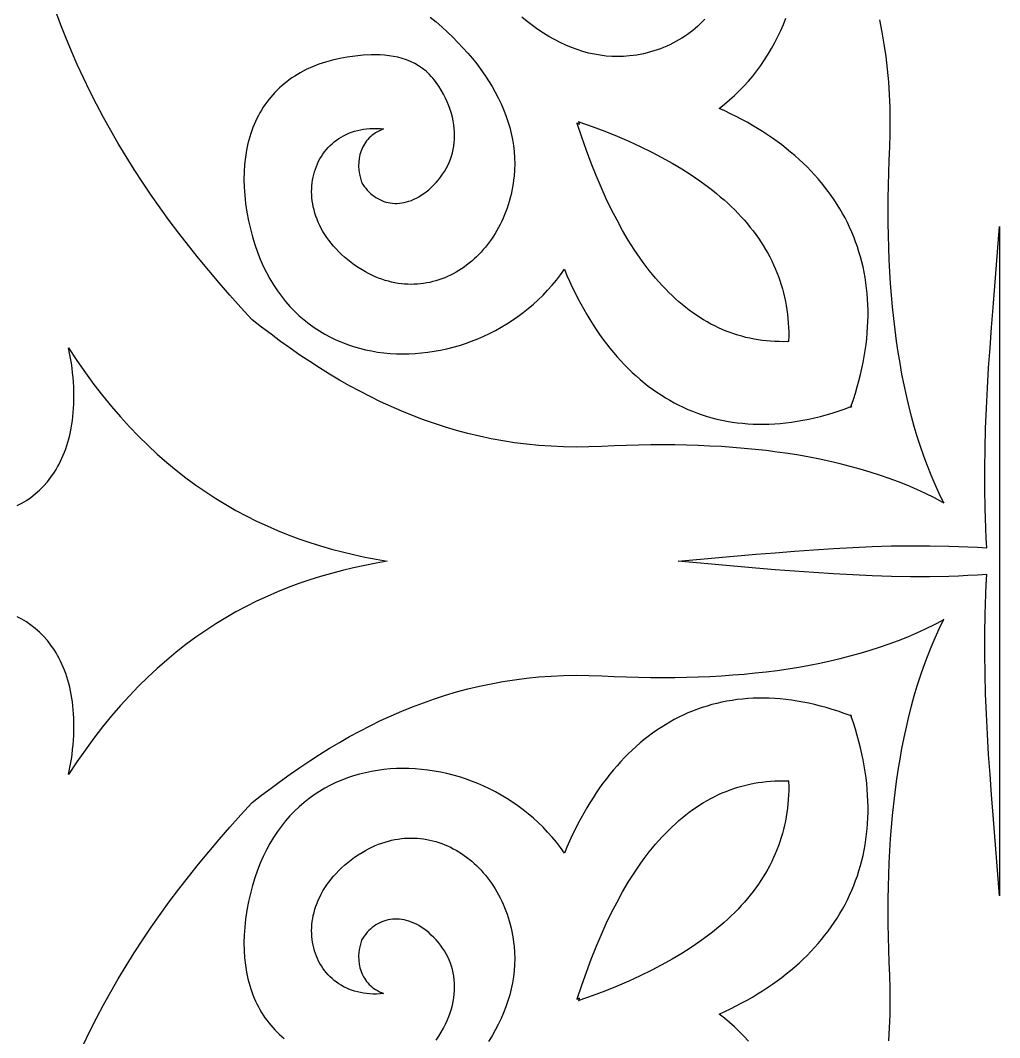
# Model space of a CAD drawing. Extents: x -375 to 375, y -1025 to 1025.
# Drawn here: x -197.2 to -125, y -659.3 to -584.4 of the extents above; entities that cross this region are included whole.
import ezdxf

# ---------------------------------------------------------------- set-up
doc = ezdxf.new("R2010")
doc.units = 0
doc.layers.add('LAYER_1', color=18, linetype='CONTINUOUS')

msp = doc.modelspace()

# ---------------------------------------------------------------- linework, layer by layer
at = {"layer": 'LAYER_1'}
for points in [[(-133.85, -584.357), (-133.676, -585.246), (-133.523, -586.145), (-133.393, -587.055), (-133.284, -587.975), (-133.198, -588.906), (-133.135, -589.848), (-133.096, -590.802), (-133.081, -591.767), (-133.09, -592.744), (-133.125, -593.733), (-133.164, -594.683), (-133.196, -595.627), (-133.218, -596.564), (-133.231, -597.493), (-133.236, -598.415), (-133.231, -599.329), (-133.216, -600.235), (-133.191, -601.134), (-133.157, -602.024), (-133.112, -602.907), (-133.057, -603.78), (-132.992, -604.646), (-132.915, -605.502), (-132.828, -606.35), (-132.73, -607.188), (-132.62, -608.017), (-132.499, -608.837), (-132.366, -609.647), (-132.221, -610.448), (-132.064, -611.239), (-131.895, -612.019), (-131.713, -612.79), (-131.519, -613.549), (-131.312, -614.299), (-131.091, -615.037), (-130.858, -615.765), (-130.611, -616.482), (-130.35, -617.187), (-130.075, -617.881), (-129.787, -618.564), (-129.484, -619.235), (-129.167, -619.894), (-129.109, -619.952), (-129.129, -619.943), (-129.12, -619.963), (-129.175, -619.903), (-129.809, -619.573), (-130.454, -619.258), (-131.11, -618.958), (-131.777, -618.672), (-132.455, -618.401), (-133.144, -618.144), (-133.843, -617.901), (-134.553, -617.672), (-135.273, -617.456), (-136.004, -617.254), (-136.744, -617.065), (-137.495, -616.889), (-138.255, -616.725), (-139.024, -616.575), (-139.803, -616.436), (-140.591, -616.31), (-141.388, -616.196), (-142.194, -616.094), (-143.009, -616.003), (-143.832, -615.924), (-144.663, -615.855), (-145.503, -615.798), (-146.351, -615.752), (-147.207, -615.716), (-148.071, -615.69), (-148.942, -615.675), (-149.821, -615.67), (-150.707, -615.674), (-151.601, -615.688), (-152.501, -615.711), (-153.408, -615.744), (-154.322, -615.785), (-155.272, -615.821), (-156.211, -615.831), (-157.139, -615.815), (-158.055, -615.774), (-158.961, -615.709), (-159.856, -615.62), (-160.74, -615.506), (-161.614, -615.37), (-162.479, -615.212), (-163.333, -615.031), (-164.178, -614.828), (-165.013, -614.605), (-165.839, -614.36), (-166.656, -614.096), (-167.465, -613.812), (-168.265, -613.508), (-169.056, -613.186), (-169.84, -612.846), (-170.615, -612.488), (-171.383, -612.113), (-172.144, -611.721), (-172.897, -611.313), (-173.643, -610.889), (-174.382, -610.45), (-175.115, -609.996), (-175.841, -609.528), (-176.562, -609.046), (-177.276, -608.55), (-177.984, -608.042), (-178.687, -607.522), (-179.385, -606.99), (-180.077, -606.446), (-180.908, -605.547), (-181.72, -604.643), (-182.513, -603.735), (-183.286, -602.823), (-184.041, -601.907), (-184.776, -600.987), (-185.492, -600.062), (-186.188, -599.133), (-186.864, -598.2), (-187.52, -597.262), (-188.157, -596.32), (-188.774, -595.373), (-189.37, -594.422), (-189.947, -593.467), (-190.502, -592.507), (-191.038, -591.542), (-191.553, -590.573), (-192.047, -589.6), (-192.521, -588.621), (-192.974, -587.638), (-193.406, -586.651), (-193.817, -585.658), (-194.206, -584.661), (-194.575, -583.659)], [(-166.958, -584.141), (-166.522, -584.504), (-166.1, -584.872), (-165.691, -585.247), (-165.295, -585.626), (-164.914, -586.011), (-164.547, -586.401), (-164.194, -586.796), (-163.857, -587.195), (-163.535, -587.599), (-163.229, -588.007), (-162.938, -588.419), (-162.664, -588.835), (-162.407, -589.255), (-162.167, -589.678), (-161.944, -590.105), (-161.739, -590.534), (-161.552, -590.967), (-161.384, -591.402), (-161.234, -591.84), (-161.103, -592.28), (-160.992, -592.722), (-160.9, -593.166), (-160.828, -593.612), (-160.777, -594.06), (-160.747, -594.509), (-160.737, -594.959), (-160.749, -595.41), (-160.783, -595.862), (-160.812, -596.138), (-160.849, -596.41), (-160.893, -596.679), (-160.943, -596.946), (-161, -597.21), (-161.064, -597.47), (-161.135, -597.727), (-161.212, -597.98), (-161.295, -598.23), (-161.384, -598.476), (-161.48, -598.718), (-161.581, -598.957), (-161.688, -599.191), (-161.801, -599.421), (-161.919, -599.646), (-162.043, -599.868), (-162.172, -600.084), (-162.306, -600.296), (-162.445, -600.503), (-162.589, -600.705), (-162.738, -600.902), (-162.892, -601.094), (-163.05, -601.28), (-163.213, -601.461), (-163.38, -601.636), (-163.552, -601.806), (-163.727, -601.97), (-163.906, -602.128), (-164.09, -602.279), (-164.277, -602.425), (-164.467, -602.564), (-164.661, -602.697), (-164.859, -602.823), (-165.059, -602.942), (-165.263, -603.055), (-165.47, -603.16), (-165.679, -603.259), (-165.892, -603.35), (-166.107, -603.434), (-166.324, -603.51), (-166.544, -603.579), (-166.766, -603.64), (-166.991, -603.693), (-167.217, -603.739), (-167.445, -603.776), (-167.675, -603.805), (-167.907, -603.826), (-168.14, -603.838), (-168.374, -603.841), (-168.61, -603.836), (-168.847, -603.822), (-169.086, -603.799), (-169.325, -603.767), (-169.564, -603.726), (-169.805, -603.676), (-170.046, -603.616), (-170.287, -603.546), (-170.529, -603.467), (-170.771, -603.378), (-171.013, -603.279), (-171.255, -603.169), (-171.497, -603.05), (-171.739, -602.92), (-171.98, -602.78), (-172.261, -602.602), (-172.53, -602.419), (-172.788, -602.232), (-173.033, -602.04), (-173.267, -601.844), (-173.49, -601.644), (-173.701, -601.441), (-173.901, -601.234), (-174.09, -601.024), (-174.267, -600.812), (-174.434, -600.596), (-174.59, -600.379), (-174.735, -600.159), (-174.869, -599.938), (-174.993, -599.715), (-175.107, -599.491), (-175.21, -599.266), (-175.303, -599.04), (-175.386, -598.813), (-175.459, -598.587), (-175.521, -598.36), (-175.575, -598.134), (-175.618, -597.908), (-175.652, -597.684), (-175.677, -597.46), (-175.692, -597.238), (-175.698, -597.017), (-175.694, -596.798), (-175.682, -596.581), (-175.661, -596.367), (-175.631, -596.155), (-175.592, -595.947), (-175.545, -595.741), (-175.489, -595.539), (-175.425, -595.341), (-175.352, -595.146), (-175.272, -594.956), (-175.183, -594.771), (-175.086, -594.59), (-174.982, -594.414), (-174.869, -594.243), (-174.75, -594.078), (-174.622, -593.919), (-174.487, -593.766), (-174.345, -593.619), (-174.196, -593.479), (-174.04, -593.346), (-173.876, -593.219), (-173.706, -593.101), (-173.529, -592.989), (-173.345, -592.886), (-173.155, -592.791), (-172.958, -592.704), (-172.755, -592.626), (-172.546, -592.557), (-172.33, -592.497), (-172.109, -592.447), (-171.882, -592.406), (-171.648, -592.375), (-171.41, -592.355), (-171.165, -592.345), (-170.915, -592.346), (-170.66, -592.358), (-170.399, -592.381), (-170.556, -592.446), (-170.706, -592.517), (-170.848, -592.593), (-170.983, -592.675), (-171.111, -592.762), (-171.232, -592.855), (-171.346, -592.952), (-171.453, -593.054), (-171.552, -593.16), (-171.645, -593.27), (-171.731, -593.384), (-171.81, -593.502), (-171.882, -593.624), (-171.948, -593.749), (-172.006, -593.877), (-172.058, -594.008), (-172.104, -594.141), (-172.142, -594.277), (-172.175, -594.416), (-172.2, -594.556), (-172.232, -594.842), (-172.239, -595.133), (-172.221, -595.429), (-172.177, -595.726), (-172.109, -596.024), (-172.018, -596.32), (-171.922, -596.474), (-171.821, -596.62), (-171.714, -596.76), (-171.602, -596.892), (-171.484, -597.017), (-171.362, -597.134), (-171.234, -597.243), (-171.102, -597.344), (-170.966, -597.437), (-170.825, -597.522), (-170.68, -597.598), (-170.531, -597.665), (-170.379, -597.723), (-170.223, -597.772), (-170.065, -597.812), (-169.903, -597.842), (-169.738, -597.863), (-169.571, -597.873), (-169.401, -597.873), (-169.23, -597.863), (-169.056, -597.843), (-168.88, -597.811), (-168.704, -597.769), (-168.525, -597.716), (-168.346, -597.651), (-168.165, -597.575), (-167.984, -597.488), (-167.803, -597.388), (-167.621, -597.276), (-167.439, -597.152), (-167.257, -597.016), (-167.075, -596.867), (-166.88, -596.693), (-166.693, -596.513), (-166.517, -596.327), (-166.35, -596.134), (-166.193, -595.935), (-166.046, -595.73), (-165.91, -595.519), (-165.785, -595.303), (-165.67, -595.082), (-165.567, -594.855), (-165.475, -594.623), (-165.394, -594.387), (-165.325, -594.146), (-165.268, -593.9), (-165.223, -593.651), (-165.191, -593.397), (-165.171, -593.14), (-165.164, -592.878), (-165.17, -592.614), (-165.189, -592.346), (-165.222, -592.076), (-165.268, -591.802), (-165.328, -591.526), (-165.403, -591.248), (-165.491, -590.967), (-165.594, -590.684), (-165.712, -590.399), (-165.845, -590.113), (-165.993, -589.825), (-166.156, -589.536), (-166.335, -589.246), (-166.529, -588.955), (-166.643, -588.801), (-166.76, -588.655), (-166.88, -588.517), (-167.005, -588.385), (-167.132, -588.26), (-167.263, -588.141), (-167.534, -587.924), (-167.816, -587.732), (-168.107, -587.564), (-168.407, -587.419), (-168.715, -587.294), (-169.029, -587.191), (-169.348, -587.106), (-169.671, -587.04), (-169.997, -586.99), (-170.324, -586.956), (-170.651, -586.936), (-170.977, -586.93), (-171.302, -586.935), (-171.91, -586.964), (-172.499, -587.017), (-173.07, -587.093), (-173.623, -587.192), (-174.157, -587.313), (-174.671, -587.457), (-175.167, -587.623), (-175.642, -587.81), (-176.098, -588.019), (-176.318, -588.131), (-176.534, -588.248), (-176.744, -588.371), (-176.949, -588.498), (-177.149, -588.631), (-177.344, -588.769), (-177.533, -588.911), (-177.718, -589.059), (-177.897, -589.211), (-178.071, -589.368), (-178.24, -589.53), (-178.403, -589.697), (-178.561, -589.868), (-178.713, -590.044), (-178.86, -590.225), (-179.002, -590.41), (-179.138, -590.6), (-179.268, -590.794), (-179.393, -590.993), (-179.513, -591.196), (-179.627, -591.403), (-179.735, -591.615), (-179.837, -591.831), (-179.934, -592.051), (-180.025, -592.275), (-180.111, -592.504), (-180.19, -592.736), (-180.264, -592.973), (-180.332, -593.213), (-180.394, -593.458), (-180.5, -593.958), (-180.583, -594.474), (-180.641, -595.005), (-180.675, -595.55), (-180.685, -596.11), (-180.67, -596.683), (-180.629, -597.27), (-180.564, -597.87), (-180.467, -598.521), (-180.351, -599.151), (-180.216, -599.76), (-180.062, -600.347), (-179.89, -600.914), (-179.7, -601.46), (-179.494, -601.986), (-179.271, -602.492), (-179.032, -602.977), (-178.778, -603.442), (-178.509, -603.887), (-178.225, -604.312), (-177.928, -604.718), (-177.618, -605.104), (-177.295, -605.471), (-176.96, -605.819), (-176.613, -606.148), (-176.255, -606.457), (-175.887, -606.748), (-175.508, -607.02), (-175.12, -607.274), (-174.723, -607.509), (-174.318, -607.727), (-173.905, -607.926), (-173.484, -608.107), (-173.057, -608.271), (-172.623, -608.416), (-172.184, -608.545), (-171.74, -608.656), (-171.291, -608.749), (-170.837, -608.826), (-170.38, -608.886), (-169.921, -608.929), (-169.458, -608.956), (-168.994, -608.965), (-168.528, -608.959), (-168.061, -608.937), (-167.594, -608.898), (-167.127, -608.843), (-166.661, -608.773), (-166.196, -608.687), (-165.733, -608.586), (-165.272, -608.469), (-164.813, -608.337), (-164.359, -608.19), (-163.908, -608.029), (-163.462, -607.852), (-163.02, -607.661), (-162.584, -607.455), (-162.154, -607.235), (-161.731, -607.001), (-161.315, -606.753), (-160.907, -606.491), (-160.506, -606.215), (-160.115, -605.925), (-159.733, -605.623), (-159.36, -605.306), (-158.998, -604.977), (-158.647, -604.635), (-158.307, -604.279), (-157.979, -603.911), (-157.664, -603.531), (-157.361, -603.137), (-157.073, -602.732), (-156.885, -603.177), (-156.692, -603.613), (-156.493, -604.042), (-156.29, -604.463), (-156.081, -604.875), (-155.868, -605.279), (-155.649, -605.675), (-155.425, -606.063), (-155.197, -606.442), (-154.963, -606.813), (-154.724, -607.176), (-154.481, -607.53), (-154.233, -607.875), (-153.98, -608.212), (-153.722, -608.54), (-153.46, -608.859), (-153.193, -609.17), (-152.921, -609.471), (-152.644, -609.764), (-152.363, -610.048), (-152.078, -610.323), (-151.788, -610.589), (-151.493, -610.846), (-151.194, -611.093), (-150.891, -611.332), (-150.583, -611.561), (-150.271, -611.78), (-149.955, -611.991), (-149.634, -612.192), (-149.31, -612.383), (-148.981, -612.565), (-148.647, -612.737), (-148.31, -612.9), (-147.969, -613.053), (-147.623, -613.196), (-147.274, -613.33), (-146.92, -613.453), (-146.563, -613.567), (-146.202, -613.671), (-145.837, -613.764), (-145.468, -613.848), (-145.095, -613.921), (-144.718, -613.984), (-144.338, -614.037), (-143.954, -614.08), (-143.566, -614.113), (-143.175, -614.135), (-142.78, -614.146), (-142.382, -614.147), (-141.98, -614.138), (-141.575, -614.117), (-141.166, -614.087), (-140.754, -614.045), (-140.338, -613.993), (-139.919, -613.93), (-139.497, -613.856), (-139.071, -613.771), (-138.643, -613.675), (-138.211, -613.568), (-137.775, -613.45), (-137.337, -613.32), (-136.896, -613.18), (-136.451, -613.028), (-136.004, -612.865), (-135.964, -612.907), (-135.964, -612.888), (-135.963, -612.876), (-135.97, -612.866), (-135.958, -612.861), (-135.955, -612.849), (-135.945, -612.857), (-135.94, -612.856), (-135.94, -612.851), (-135.947, -612.841), (-135.935, -612.837), (-135.931, -612.825), (-135.921, -612.832), (-135.91, -612.831), (-135.892, -612.831), (-135.932, -612.79), (-135.775, -612.324), (-135.629, -611.862), (-135.494, -611.403), (-135.37, -610.947), (-135.256, -610.494), (-135.153, -610.045), (-135.061, -609.599), (-134.979, -609.156), (-134.908, -608.716), (-134.848, -608.281), (-134.797, -607.848), (-134.757, -607.419), (-134.728, -606.994), (-134.708, -606.572), (-134.699, -606.154), (-134.7, -605.74), (-134.711, -605.329), (-134.732, -604.922), (-134.764, -604.518), (-134.805, -604.119), (-134.856, -603.723), (-134.916, -603.332), (-134.987, -602.944), (-135.067, -602.56), (-135.157, -602.18), (-135.257, -601.804), (-135.366, -601.432), (-135.485, -601.065), (-135.613, -600.701), (-135.751, -600.342), (-135.898, -599.986), (-136.054, -599.636), (-136.22, -599.289), (-136.395, -598.947), (-136.579, -598.609), (-136.772, -598.275), (-136.974, -597.946), (-137.186, -597.621), (-137.406, -597.301), (-137.635, -596.986), (-137.873, -596.675), (-138.12, -596.368), (-138.375, -596.066), (-138.639, -595.769), (-138.912, -595.477), (-139.194, -595.189), (-139.484, -594.907), (-139.782, -594.629), (-140.089, -594.356), (-140.405, -594.088), (-140.728, -593.824), (-141.06, -593.566), (-141.401, -593.313), (-141.749, -593.065), (-142.106, -592.822), (-142.47, -592.584), (-142.843, -592.351), (-143.224, -592.124), (-143.612, -591.901), (-144.009, -591.684), (-144.413, -591.473), (-144.825, -591.266), (-145.245, -591.065), (-145.672, -590.87), (-145.283, -590.57), (-144.905, -590.255), (-144.539, -589.927), (-144.185, -589.586), (-143.844, -589.232), (-143.514, -588.867), (-143.198, -588.49), (-142.894, -588.103), (-142.603, -587.705), (-142.324, -587.298), (-142.059, -586.881), (-141.807, -586.456), (-141.569, -586.023), (-141.344, -585.583), (-141.132, -585.136), (-140.935, -584.683), (-140.751, -584.223)], [(-146.725, -584.308), (-146.893, -584.482), (-147.067, -584.651), (-147.246, -584.816), (-147.43, -584.976), (-147.62, -585.131), (-147.814, -585.281), (-148.013, -585.426), (-148.216, -585.565), (-148.425, -585.7), (-148.637, -585.828), (-148.854, -585.951), (-149.075, -586.069), (-149.3, -586.18), (-149.529, -586.285), (-149.762, -586.385), (-149.999, -586.478), (-150.239, -586.564), (-150.482, -586.644), (-150.729, -586.717), (-150.98, -586.784), (-151.233, -586.843), (-151.489, -586.896), (-151.748, -586.941), (-152.01, -586.979), (-152.274, -587.01), (-152.709, -587.045), (-153.142, -587.058), (-153.575, -587.048), (-154.007, -587.016), (-154.437, -586.963), (-154.866, -586.889), (-155.293, -586.793), (-155.718, -586.677), (-156.141, -586.541), (-156.562, -586.385), (-156.98, -586.21), (-157.396, -586.015), (-157.809, -585.802), (-158.219, -585.57), (-158.625, -585.32), (-159.029, -585.053), (-159.429, -584.768), (-159.825, -584.466), (-160.217, -584.147)], [(-197.407, -620.143), (-197.058, -619.964), (-196.717, -619.761), (-196.386, -619.535), (-196.065, -619.285), (-195.755, -619.011), (-195.458, -618.713), (-195.175, -618.392), (-194.907, -618.046), (-194.654, -617.677), (-194.534, -617.484), (-194.418, -617.284), (-194.306, -617.079), (-194.2, -616.867), (-194.098, -616.65), (-194, -616.427), (-193.908, -616.197), (-193.821, -615.962), (-193.739, -615.721), (-193.663, -615.474), (-193.592, -615.221), (-193.526, -614.962), (-193.467, -614.696), (-193.413, -614.426), (-193.365, -614.149), (-193.324, -613.866), (-193.289, -613.577), (-193.26, -613.282), (-193.238, -612.981), (-193.222, -612.675), (-193.213, -612.362), (-193.212, -612.043), (-193.217, -611.719), (-193.229, -611.388), (-193.249, -611.051), (-193.276, -610.709), (-193.311, -610.361), (-193.354, -610.006), (-193.405, -609.646), (-193.463, -609.28), (-193.53, -608.907), (-193.605, -608.529), (-192.992, -609.456), (-192.37, -610.35), (-191.739, -611.21), (-191.099, -612.037), (-190.45, -612.832), (-189.793, -613.595), (-189.127, -614.327), (-188.452, -615.029), (-187.769, -615.701), (-187.078, -616.343), (-186.379, -616.957), (-185.673, -617.543), (-184.958, -618.101), (-184.236, -618.632), (-183.507, -619.136), (-182.77, -619.615), (-182.027, -620.068), (-181.276, -620.497), (-180.519, -620.902), (-179.755, -621.283), (-178.985, -621.642), (-178.208, -621.978), (-177.425, -622.292), (-176.636, -622.585), (-175.841, -622.857), (-175.04, -623.11), (-174.234, -623.343), (-173.422, -623.557), (-172.605, -623.753), (-171.783, -623.932), (-170.956, -624.093), (-170.124, -624.239), (-170.956, -624.385), (-171.783, -624.546), (-172.605, -624.725), (-173.422, -624.921), (-174.234, -625.135), (-175.04, -625.368), (-175.841, -625.621), (-176.636, -625.893), (-177.425, -626.186), (-178.208, -626.501), (-178.985, -626.837), (-179.755, -627.195), (-180.519, -627.576), (-181.276, -627.981), (-182.027, -628.41), (-182.77, -628.863), (-183.507, -629.342), (-184.236, -629.847), (-184.958, -630.378), (-185.673, -630.936), (-186.379, -631.521), (-187.078, -632.135), (-187.769, -632.777), (-188.452, -633.449), (-189.127, -634.151), (-189.793, -634.883), (-190.45, -635.646), (-191.099, -636.441), (-191.739, -637.268), (-192.37, -638.128), (-192.992, -639.022), (-193.605, -639.949), (-193.53, -639.571), (-193.463, -639.199), (-193.405, -638.832), (-193.354, -638.472), (-193.311, -638.118), (-193.276, -637.769), (-193.249, -637.427), (-193.229, -637.09), (-193.217, -636.76), (-193.212, -636.435), (-193.213, -636.116), (-193.222, -635.804), (-193.238, -635.497), (-193.26, -635.196), (-193.289, -634.901), (-193.324, -634.612), (-193.365, -634.33), (-193.413, -634.053), (-193.467, -633.782), (-193.526, -633.517), (-193.592, -633.258), (-193.663, -633.004), (-193.739, -632.757), (-193.821, -632.516), (-193.908, -632.281), (-194, -632.052), (-194.098, -631.828), (-194.2, -631.611), (-194.306, -631.399), (-194.418, -631.194), (-194.534, -630.994), (-194.654, -630.801), (-194.907, -630.432), (-195.175, -630.086), (-195.458, -629.765), (-195.755, -629.467), (-196.065, -629.193), (-196.386, -628.943), (-196.717, -628.717), (-197.058, -628.514), (-197.407, -628.336)], [(-192.521, -659.857), (-192.047, -658.878), (-191.553, -657.905), (-191.038, -656.936), (-190.502, -655.971), (-189.947, -655.011), (-189.37, -654.056), (-188.774, -653.105), (-188.157, -652.158), (-187.52, -651.216), (-186.864, -650.278), (-186.188, -649.345), (-185.492, -648.416), (-184.776, -647.491), (-184.041, -646.571), (-183.286, -645.655), (-182.513, -644.743), (-181.72, -643.835), (-180.908, -642.931), (-180.077, -642.032), (-179.385, -641.488), (-178.687, -640.956), (-177.984, -640.436), (-177.276, -639.928), (-176.562, -639.432), (-175.841, -638.95), (-175.115, -638.482), (-174.382, -638.028), (-173.643, -637.589), (-172.897, -637.165), (-172.144, -636.757), (-171.383, -636.365), (-170.615, -635.99), (-169.84, -635.632), (-169.056, -635.292), (-168.265, -634.97), (-167.465, -634.667), (-166.656, -634.382), (-165.839, -634.118), (-165.013, -633.874), (-164.178, -633.65), (-163.333, -633.447), (-162.479, -633.267), (-161.614, -633.108), (-160.74, -632.972), (-159.856, -632.859), (-158.961, -632.769), (-158.055, -632.704), (-157.139, -632.663), (-156.211, -632.647), (-155.272, -632.657), (-154.322, -632.693), (-153.408, -632.735), (-152.501, -632.767), (-151.601, -632.79), (-150.707, -632.804), (-149.821, -632.809), (-148.942, -632.803), (-148.071, -632.788), (-147.207, -632.762), (-146.351, -632.726), (-145.503, -632.68), (-144.663, -632.623), (-143.832, -632.555), (-143.009, -632.475), (-142.194, -632.384), (-141.388, -632.282), (-140.591, -632.168), (-139.803, -632.042), (-139.024, -631.904), (-138.255, -631.753), (-137.495, -631.59), (-136.744, -631.414), (-136.004, -631.225), (-135.273, -631.022), (-134.553, -630.807), (-133.843, -630.577), (-133.144, -630.334), (-132.455, -630.077), (-131.777, -629.806), (-131.11, -629.52), (-130.454, -629.22), (-129.809, -628.905), (-129.175, -628.575), (-129.12, -628.515), (-129.129, -628.535), (-129.109, -628.526), (-129.167, -628.584), (-129.484, -629.243), (-129.787, -629.914), (-130.075, -630.597), (-130.35, -631.291), (-130.611, -631.996), (-130.858, -632.713), (-131.091, -633.441), (-131.312, -634.179), (-131.519, -634.929), (-131.713, -635.689), (-131.895, -636.459), (-132.064, -637.24), (-132.221, -638.03), (-132.366, -638.831), (-132.499, -639.641), (-132.62, -640.461), (-132.73, -641.29), (-132.828, -642.128), (-132.915, -642.976), (-132.992, -643.832), (-133.057, -644.698), (-133.112, -645.571), (-133.157, -646.454), (-133.191, -647.344), (-133.216, -648.243), (-133.231, -649.149), (-133.236, -650.063), (-133.231, -650.985), (-133.218, -651.915), (-133.196, -652.851), (-133.164, -653.795), (-133.125, -654.745), (-133.09, -655.734), (-133.081, -656.711), (-133.096, -657.676), (-133.135, -658.63), (-133.198, -659.572)], [(-143.514, -659.611), (-143.844, -659.246), (-144.185, -658.892), (-144.539, -658.551), (-144.905, -658.223), (-145.283, -657.909), (-145.672, -657.608), (-145.245, -657.413), (-144.825, -657.212), (-144.413, -657.005), (-144.009, -656.794), (-143.612, -656.577), (-143.224, -656.354), (-142.843, -656.127), (-142.47, -655.894), (-142.106, -655.656), (-141.749, -655.413), (-141.401, -655.165), (-141.06, -654.912), (-140.728, -654.654), (-140.405, -654.391), (-140.089, -654.122), (-139.782, -653.849), (-139.484, -653.571), (-139.194, -653.289), (-138.912, -653.001), (-138.639, -652.709), (-138.375, -652.412), (-138.12, -652.11), (-137.873, -651.804), (-137.635, -651.493), (-137.406, -651.177), (-137.186, -650.857), (-136.974, -650.532), (-136.772, -650.203), (-136.579, -649.869), (-136.395, -649.532), (-136.22, -649.189), (-136.054, -648.843), (-135.898, -648.492), (-135.751, -648.136), (-135.613, -647.777), (-135.485, -647.414), (-135.366, -647.046), (-135.257, -646.674), (-135.157, -646.298), (-135.067, -645.918), (-134.987, -645.534), (-134.916, -645.147), (-134.856, -644.755), (-134.805, -644.359), (-134.764, -643.96), (-134.732, -643.556), (-134.711, -643.149), (-134.7, -642.739), (-134.699, -642.324), (-134.708, -641.906), (-134.728, -641.484), (-134.757, -641.059), (-134.797, -640.63), (-134.848, -640.198), (-134.908, -639.762), (-134.979, -639.322), (-135.061, -638.88), (-135.153, -638.434), (-135.256, -637.984), (-135.37, -637.531), (-135.494, -637.075), (-135.629, -636.616), (-135.775, -636.154), (-135.932, -635.688), (-135.892, -635.647), (-135.91, -635.647), (-135.921, -635.646), (-135.931, -635.653), (-135.935, -635.641), (-135.947, -635.637), (-135.94, -635.627), (-135.94, -635.622), (-135.945, -635.621), (-135.955, -635.629), (-135.958, -635.617), (-135.97, -635.612), (-135.963, -635.602), (-135.964, -635.59), (-135.964, -635.571), (-136.004, -635.613), (-136.451, -635.45), (-136.896, -635.298), (-137.337, -635.158), (-137.775, -635.029), (-138.211, -634.911), (-138.643, -634.803), (-139.071, -634.708), (-139.497, -634.623), (-139.919, -634.549), (-140.338, -634.485), (-140.754, -634.433), (-141.166, -634.392), (-141.575, -634.361), (-141.98, -634.341), (-142.382, -634.331), (-142.78, -634.332), (-143.175, -634.344), (-143.566, -634.366), (-143.954, -634.398), (-144.338, -634.441), (-144.718, -634.494), (-145.095, -634.557), (-145.468, -634.63), (-145.837, -634.714), (-146.202, -634.808), (-146.563, -634.911), (-146.92, -635.025), (-147.274, -635.148), (-147.623, -635.282), (-147.969, -635.425), (-148.31, -635.578), (-148.647, -635.741), (-148.981, -635.913), (-149.31, -636.095), (-149.634, -636.286), (-149.955, -636.487), (-150.271, -636.698), (-150.583, -636.918), (-150.891, -637.147), (-151.194, -637.385), (-151.493, -637.633), (-151.788, -637.889), (-152.078, -638.155), (-152.363, -638.43), (-152.644, -638.714), (-152.921, -639.007), (-153.193, -639.308), (-153.46, -639.619), (-153.722, -639.938), (-153.98, -640.266), (-154.233, -640.603), (-154.481, -640.949), (-154.724, -641.302), (-154.963, -641.665), (-155.197, -642.036), (-155.425, -642.415), (-155.649, -642.803), (-155.868, -643.199), (-156.081, -643.603), (-156.29, -644.016), (-156.493, -644.436), (-156.692, -644.865), (-156.885, -645.301), (-157.073, -645.746), (-157.361, -645.341), (-157.664, -644.948), (-157.979, -644.567), (-158.307, -644.199), (-158.647, -643.844), (-158.998, -643.501), (-159.36, -643.172), (-159.733, -642.856), (-160.115, -642.553), (-160.506, -642.263), (-160.907, -641.987), (-161.315, -641.725), (-161.731, -641.477), (-162.154, -641.243), (-162.584, -641.023), (-163.02, -640.817), (-163.462, -640.626), (-163.908, -640.45), (-164.359, -640.288), (-164.813, -640.141), (-165.272, -640.009), (-165.733, -639.892), (-166.196, -639.791), (-166.661, -639.705), (-167.127, -639.635), (-167.594, -639.58), (-168.061, -639.542), (-168.528, -639.519), (-168.994, -639.513), (-169.458, -639.523), (-169.921, -639.549), (-170.38, -639.592), (-170.837, -639.652), (-171.291, -639.729), (-171.74, -639.822), (-172.184, -639.933), (-172.623, -640.062), (-173.057, -640.208), (-173.484, -640.371), (-173.905, -640.552), (-174.318, -640.751), (-174.723, -640.969), (-175.12, -641.204), (-175.508, -641.458), (-175.887, -641.73), (-176.255, -642.021), (-176.613, -642.331), (-176.96, -642.659), (-177.295, -643.007), (-177.618, -643.374), (-177.928, -643.76), (-178.225, -644.166), (-178.509, -644.591), (-178.778, -645.036), (-179.032, -645.501), (-179.271, -645.987), (-179.494, -646.492), (-179.7, -647.018), (-179.89, -647.564), (-180.062, -648.131), (-180.216, -648.719), (-180.351, -649.327), (-180.467, -649.957), (-180.564, -650.608), (-180.629, -651.208), (-180.67, -651.795), (-180.685, -652.368), (-180.675, -652.928), (-180.641, -653.473), (-180.583, -654.004), (-180.5, -654.52), (-180.394, -655.021), (-180.332, -655.265), (-180.264, -655.506), (-180.19, -655.742), (-180.111, -655.975), (-180.025, -656.203), (-179.934, -656.427), (-179.837, -656.647), (-179.735, -656.863), (-179.627, -657.075), (-179.513, -657.282), (-179.393, -657.485), (-179.268, -657.684), (-179.138, -657.878), (-179.002, -658.068), (-178.86, -658.253), (-178.713, -658.434), (-178.561, -658.61), (-178.403, -658.781), (-178.24, -658.948), (-178.071, -659.11), (-177.897, -659.267), (-177.718, -659.42)], [(-166.529, -659.524), (-166.335, -659.232), (-166.156, -658.942), (-165.993, -658.653), (-165.845, -658.365), (-165.712, -658.079), (-165.594, -657.794), (-165.491, -657.511), (-165.403, -657.231), (-165.328, -656.952), (-165.268, -656.676), (-165.222, -656.402), (-165.189, -656.132), (-165.17, -655.864), (-165.164, -655.6), (-165.171, -655.339), (-165.191, -655.081), (-165.223, -654.828), (-165.268, -654.578), (-165.325, -654.333), (-165.394, -654.091), (-165.475, -653.855), (-165.567, -653.623), (-165.67, -653.397), (-165.785, -653.175), (-165.91, -652.959), (-166.046, -652.748), (-166.193, -652.543), (-166.35, -652.344), (-166.517, -652.151), (-166.693, -651.965), (-166.88, -651.785), (-167.075, -651.611), (-167.257, -651.462), (-167.439, -651.326), (-167.621, -651.202), (-167.803, -651.09), (-167.984, -650.991), (-168.165, -650.903), (-168.346, -650.827), (-168.525, -650.762), (-168.704, -650.709), (-168.88, -650.667), (-169.056, -650.635), (-169.23, -650.615), (-169.401, -650.605), (-169.571, -650.605), (-169.738, -650.615), (-169.903, -650.636), (-170.065, -650.666), (-170.223, -650.706), (-170.379, -650.755), (-170.531, -650.813), (-170.68, -650.88), (-170.825, -650.956), (-170.966, -651.041), (-171.102, -651.134), (-171.234, -651.235), (-171.362, -651.344), (-171.484, -651.462), (-171.602, -651.586), (-171.714, -651.719), (-171.821, -651.858), (-171.922, -652.005), (-172.018, -652.158), (-172.109, -652.454), (-172.177, -652.752), (-172.221, -653.05), (-172.239, -653.345), (-172.232, -653.636), (-172.2, -653.922), (-172.175, -654.062), (-172.142, -654.201), (-172.104, -654.337), (-172.058, -654.47), (-172.006, -654.601), (-171.948, -654.729), (-171.882, -654.854), (-171.81, -654.976), (-171.731, -655.094), (-171.645, -655.208), (-171.552, -655.318), (-171.453, -655.425), (-171.346, -655.526), (-171.232, -655.623), (-171.111, -655.716), (-170.983, -655.803), (-170.848, -655.885), (-170.706, -655.961), (-170.556, -656.032), (-170.399, -656.097), (-170.66, -656.12), (-170.915, -656.132), (-171.165, -656.133), (-171.41, -656.123), (-171.648, -656.103), (-171.882, -656.072), (-172.109, -656.031), (-172.33, -655.981), (-172.546, -655.921), (-172.755, -655.852), (-172.958, -655.774), (-173.155, -655.687), (-173.345, -655.592), (-173.529, -655.489), (-173.706, -655.378), (-173.876, -655.259), (-174.04, -655.132), (-174.196, -654.999), (-174.345, -654.859), (-174.487, -654.712), (-174.622, -654.559), (-174.75, -654.4), (-174.869, -654.235), (-174.982, -654.064), (-175.086, -653.888), (-175.183, -653.708), (-175.272, -653.522), (-175.352, -653.332), (-175.425, -653.137), (-175.489, -652.939), (-175.545, -652.737), (-175.592, -652.532), (-175.631, -652.323), (-175.661, -652.111), (-175.682, -651.897), (-175.694, -651.68), (-175.698, -651.461), (-175.692, -651.241), (-175.677, -651.018), (-175.652, -650.795), (-175.618, -650.57), (-175.575, -650.344), (-175.521, -650.118), (-175.459, -649.891), (-175.386, -649.665), (-175.303, -649.438), (-175.21, -649.213), (-175.107, -648.987), (-174.993, -648.763), (-174.869, -648.54), (-174.735, -648.319), (-174.59, -648.099), (-174.434, -647.882), (-174.267, -647.666), (-174.09, -647.454), (-173.901, -647.244), (-173.701, -647.037), (-173.49, -646.834), (-173.267, -646.634), (-173.033, -646.438), (-172.788, -646.246), (-172.53, -646.059), (-172.261, -645.876), (-171.98, -645.698), (-171.739, -645.558), (-171.497, -645.428), (-171.255, -645.309), (-171.013, -645.2), (-170.771, -645.101), (-170.529, -645.011), (-170.287, -644.932), (-170.046, -644.862), (-169.805, -644.802), (-169.564, -644.752), (-169.325, -644.711), (-169.086, -644.679), (-168.847, -644.656), (-168.61, -644.642), (-168.374, -644.637), (-168.14, -644.64), (-167.907, -644.653), (-167.675, -644.673), (-167.445, -644.702), (-167.217, -644.739), (-166.991, -644.785), (-166.766, -644.838), (-166.544, -644.899), (-166.324, -644.968), (-166.107, -645.044), (-165.892, -645.128), (-165.679, -645.22), (-165.47, -645.318), (-165.263, -645.424), (-165.059, -645.536), (-164.859, -645.656), (-164.661, -645.782), (-164.467, -645.914), (-164.277, -646.053), (-164.09, -646.199), (-163.906, -646.351), (-163.727, -646.508), (-163.552, -646.672), (-163.38, -646.842), (-163.213, -647.017), (-163.05, -647.198), (-162.892, -647.384), (-162.738, -647.576), (-162.589, -647.773), (-162.445, -647.975), (-162.306, -648.182), (-162.172, -648.394), (-162.043, -648.611), (-161.919, -648.832), (-161.801, -649.057), (-161.688, -649.287), (-161.581, -649.522), (-161.48, -649.76), (-161.384, -650.002), (-161.295, -650.248), (-161.212, -650.498), (-161.135, -650.751), (-161.064, -651.008), (-161, -651.269), (-160.943, -651.532), (-160.893, -651.799), (-160.849, -652.068), (-160.812, -652.341), (-160.783, -652.616), (-160.749, -653.068), (-160.737, -653.519), (-160.747, -653.969), (-160.777, -654.418), (-160.828, -654.866), (-160.9, -655.312), (-160.992, -655.756), (-161.103, -656.198), (-161.234, -656.638), (-161.384, -657.076), (-161.552, -657.511), (-161.739, -657.944), (-161.944, -658.374), (-162.167, -658.8), (-162.407, -659.223), (-162.664, -659.643)]]:
    msp.add_lwpolyline(points, dxfattribs=at)
for points in [[(-155.998, -591.856), (-155.033, -592.201), (-154.098, -592.556), (-153.194, -592.921), (-152.322, -593.297), (-151.48, -593.683), (-150.67, -594.079), (-149.89, -594.486), (-149.142, -594.903), (-148.425, -595.33), (-147.739, -595.768), (-147.085, -596.216), (-146.461, -596.674), (-146.161, -596.907), (-145.869, -597.143), (-145.584, -597.381), (-145.308, -597.622), (-145.039, -597.865), (-144.778, -598.111), (-144.524, -598.359), (-144.279, -598.61), (-144.041, -598.864), (-143.811, -599.12), (-143.589, -599.379), (-143.375, -599.64), (-143.168, -599.904), (-142.97, -600.17), (-142.779, -600.439), (-142.596, -600.711), (-142.42, -600.985), (-142.253, -601.262), (-142.093, -601.541), (-141.942, -601.823), (-141.798, -602.108), (-141.662, -602.395), (-141.533, -602.684), (-141.413, -602.976), (-141.3, -603.271), (-141.195, -603.568), (-141.098, -603.868), (-141.009, -604.171), (-140.927, -604.476), (-140.854, -604.783), (-140.788, -605.093), (-140.73, -605.406), (-140.68, -605.721), (-140.638, -606.039), (-140.603, -606.359), (-140.577, -606.682), (-140.558, -607.008), (-140.547, -607.336), (-140.544, -607.667), (-140.549, -608), (-140.533, -608.014), (-140.55, -608.014), (-140.55, -608.031), (-140.563, -608.014), (-140.594, -608.014), (-140.594, -608.046), (-140.578, -608.061), (-140.594, -608.061), (-140.594, -608.078), (-140.608, -608.061), (-140.928, -608.066), (-141.246, -608.063), (-141.561, -608.051), (-141.874, -608.032), (-142.185, -608.004), (-142.493, -607.968), (-142.798, -607.924), (-143.101, -607.872), (-143.402, -607.812), (-143.7, -607.744), (-143.995, -607.667), (-144.289, -607.583), (-144.579, -607.49), (-144.868, -607.389), (-145.153, -607.28), (-145.437, -607.162), (-145.717, -607.037), (-145.996, -606.904), (-146.272, -606.762), (-146.545, -606.612), (-146.816, -606.454), (-147.084, -606.288), (-147.35, -606.114), (-147.614, -605.932), (-147.875, -605.741), (-148.134, -605.543), (-148.39, -605.336), (-148.643, -605.121), (-148.895, -604.898), (-149.143, -604.667), (-149.39, -604.428), (-149.633, -604.181), (-149.875, -603.925), (-150.113, -603.662), (-150.35, -603.39), (-150.584, -603.11), (-150.815, -602.823), (-151.044, -602.527), (-151.27, -602.222), (-151.494, -601.91), (-151.935, -601.262), (-152.366, -600.58), (-152.786, -599.867), (-153.197, -599.121), (-153.598, -598.342), (-153.989, -597.532), (-154.37, -596.689), (-154.741, -595.813), (-155.102, -594.905), (-155.453, -593.965), (-155.795, -592.993), (-156.126, -591.988), (-156.144, -591.97), (-156.145, -591.964), (-156.133, -591.97), (-156.138, -591.958), (-156.133, -591.958), (-156.115, -591.977), (-155.957, -592.031), (-156.009, -591.867), (-156.028, -591.848), (-156.028, -591.842), (-156.015, -591.848), (-156.021, -591.836), (-156.016, -591.836)], [(-125, -624.239), (-125, -648.892), (-125.487, -642.944), (-125.602, -641.455), (-125.711, -639.966), (-125.811, -638.477), (-125.899, -636.991), (-125.974, -635.506), (-126.034, -634.024), (-126.075, -632.545), (-126.097, -631.069), (-126.097, -629.599), (-126.072, -628.133), (-126.05, -627.402), (-126.021, -626.673), (-125.985, -625.945), (-125.942, -625.219), (-126.639, -625.264), (-127.339, -625.302), (-128.04, -625.332), (-128.742, -625.355), (-130.15, -625.381), (-131.564, -625.381), (-132.982, -625.359), (-134.403, -625.315), (-135.827, -625.253), (-137.255, -625.175), (-138.684, -625.083), (-140.114, -624.98), (-141.545, -624.867), (-142.977, -624.747), (-148.693, -624.239), (-142.977, -623.732), (-141.545, -623.611), (-140.114, -623.498), (-138.684, -623.395), (-137.255, -623.303), (-135.827, -623.225), (-134.403, -623.163), (-132.982, -623.119), (-131.564, -623.097), (-130.15, -623.097), (-128.742, -623.123), (-128.04, -623.146), (-127.339, -623.176), (-126.639, -623.214), (-125.942, -623.259), (-125.985, -622.533), (-126.021, -621.805), (-126.05, -621.076), (-126.072, -620.345), (-126.097, -618.879), (-126.097, -617.409), (-126.075, -615.934), (-126.034, -614.455), (-125.974, -612.972), (-125.899, -611.488), (-125.811, -610.001), (-125.711, -608.512), (-125.602, -607.023), (-125.487, -605.534), (-125, -599.586)], [(-140.594, -640.417), (-140.578, -640.418), (-140.594, -640.432), (-140.594, -640.464), (-140.563, -640.464), (-140.55, -640.447), (-140.55, -640.464), (-140.533, -640.464), (-140.549, -640.478), (-140.544, -640.811), (-140.547, -641.142), (-140.558, -641.47), (-140.577, -641.796), (-140.603, -642.119), (-140.638, -642.439), (-140.68, -642.757), (-140.73, -643.072), (-140.788, -643.385), (-140.854, -643.695), (-140.927, -644.003), (-141.009, -644.308), (-141.098, -644.61), (-141.195, -644.91), (-141.3, -645.207), (-141.413, -645.502), (-141.533, -645.794), (-141.662, -646.084), (-141.798, -646.371), (-141.942, -646.655), (-142.093, -646.937), (-142.253, -647.216), (-142.42, -647.493), (-142.596, -647.767), (-142.779, -648.039), (-142.97, -648.308), (-143.168, -648.574), (-143.375, -648.838), (-143.589, -649.099), (-143.811, -649.358), (-144.041, -649.614), (-144.279, -649.868), (-144.524, -650.119), (-144.778, -650.367), (-145.039, -650.613), (-145.308, -650.857), (-145.584, -651.097), (-145.869, -651.336), (-146.161, -651.571), (-146.461, -651.804), (-147.085, -652.262), (-147.739, -652.71), (-148.425, -653.148), (-149.142, -653.575), (-149.89, -653.992), (-150.67, -654.399), (-151.48, -654.795), (-152.322, -655.181), (-153.194, -655.557), (-154.098, -655.922), (-155.033, -656.277), (-155.998, -656.622), (-156.016, -656.642), (-156.021, -656.642), (-156.015, -656.63), (-156.028, -656.636), (-156.028, -656.63), (-156.009, -656.611), (-155.957, -656.447), (-156.115, -656.502), (-156.133, -656.52), (-156.138, -656.521), (-156.133, -656.508), (-156.145, -656.514), (-156.144, -656.508), (-156.126, -656.49), (-155.795, -655.486), (-155.453, -654.513), (-155.102, -653.573), (-154.741, -652.665), (-154.37, -651.79), (-153.989, -650.946), (-153.598, -650.136), (-153.197, -649.357), (-152.786, -648.611), (-152.366, -647.898), (-151.935, -647.217), (-151.494, -646.568), (-151.27, -646.256), (-151.044, -645.952), (-150.815, -645.656), (-150.584, -645.368), (-150.35, -645.088), (-150.113, -644.816), (-149.875, -644.553), (-149.633, -644.297), (-149.39, -644.05), (-149.143, -643.811), (-148.895, -643.58), (-148.643, -643.357), (-148.39, -643.142), (-148.134, -642.935), (-147.875, -642.737), (-147.614, -642.546), (-147.35, -642.364), (-147.084, -642.19), (-146.816, -642.024), (-146.545, -641.866), (-146.272, -641.716), (-145.996, -641.575), (-145.717, -641.441), (-145.437, -641.316), (-145.153, -641.198), (-144.868, -641.089), (-144.579, -640.988), (-144.289, -640.896), (-143.995, -640.811), (-143.7, -640.734), (-143.402, -640.666), (-143.101, -640.606), (-142.798, -640.554), (-142.493, -640.51), (-142.185, -640.474), (-141.874, -640.446), (-141.561, -640.427), (-141.246, -640.415), (-140.928, -640.412), (-140.608, -640.417), (-140.594, -640.401)]]:
    msp.add_lwpolyline(points, close=True, dxfattribs=at)

doc.saveas('drawing.dxf')
